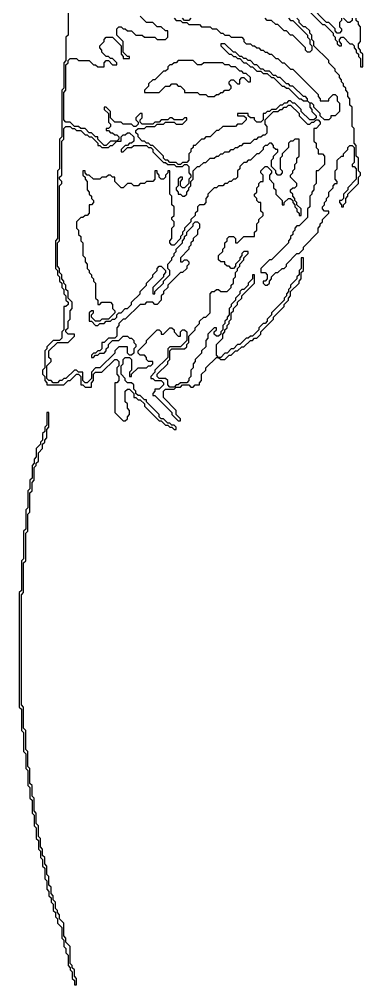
# Model space of a CAD drawing. Header units: metres. Extents: x 0 to 100, y 0 to 128.
# Drawn here: x 65.03 to 69.08, y 59.25 to 70.64 of the extents above; entities that cross this region are included whole.
import ezdxf

# ---------------------------------------------------------------- set-up
doc = ezdxf.new("R2010")
doc.units = ezdxf.units.M

msp = doc.modelspace()

# ---------------------------------------------------------------- linework, layer by layer
for points in [[(65.6, 70.9), (65.6, 70.45), (65.575, 70.425), (65.575, 70.15), (65.55, 70.125), (65.55, 69.825), (65.525, 69.8), (65.525, 69.25), (65.5, 69.225), (65.5, 68.875), (65.475, 68.85), (65.475, 68.05), (65.45, 68.025), (65.45, 67.7), (65.475, 67.675), (65.475, 67.625), (65.5, 67.6), (65.5, 67.55), (65.525, 67.525), (65.525, 67.475), (65.55, 67.45), (65.55, 67.4), (65.575, 67.375), (65.575, 67.325), (65.6, 67.3), (65.6, 67.275), (65.575, 67.25), (65.55, 67.25), (65.55, 66.975), (65.525, 66.95), (65.525, 66.875), (65.5, 66.85), (65.425, 66.85), (65.35, 66.775), (65.35, 66.75), (65.325, 66.725), (65.325, 66.525), (65.3, 66.5), (65.3, 66.45), (65.325, 66.425), (65.325, 66.375), (65.35, 66.35), (65.35, 66.325), (65.55, 66.325), (65.6, 66.375), (65.625, 66.375), (65.7, 66.45), (65.725, 66.45), (65.75, 66.425), (65.75, 66.325), (65.775, 66.325), (65.8, 66.3), (65.875, 66.3), (65.875, 66.35), (65.9, 66.375), (65.9, 66.45), (65.925, 66.475), (66, 66.475), (66.15, 66.625), (66.175, 66.625), (66.2, 66.6), (66.2, 66.55), (66.175, 66.525), (66.175, 66.45), (66.2, 66.425), (66.2, 66.375), (66.175, 66.35), (66.15, 66.35), (66.15, 66), (66.25, 65.9), (66.275, 65.9), (66.3, 65.925), (66.3, 65.95), (66.325, 65.975), (66.325, 66.025), (66.3, 66.05), (66.3, 66.1), (66.275, 66.125), (66.275, 66.25), (66.3, 66.275), (66.325, 66.275), (66.375, 66.225), (66.375, 66.175), (66.4, 66.175), (66.425, 66.15), (66.45, 66.15), (66.5, 66.1), (66.5, 66.075), (66.675, 65.9), (66.7, 65.9), (66.75, 65.85), (66.775, 65.85), (66.8, 65.825), (66.825, 65.825), (66.85, 65.8), (66.875, 65.8), (66.875, 65.825), (66.85, 65.85), (66.825, 65.85), (66.8, 65.875), (66.775, 65.875), (66.725, 65.925), (66.7, 65.925), (66.675, 65.95), (66.675, 65.975), (66.525, 66.125), (66.525, 66.15), (66.5, 66.15), (66.45, 66.2), (66.425, 66.2), (66.4, 66.225), (66.4, 66.25), (66.375, 66.275), (66.375, 66.325), (66.35, 66.35), (66.3, 66.35), (66.275, 66.375), (66.275, 66.4), (66.225, 66.45), (66.225, 66.55), (66.25, 66.575), (66.25, 66.625), (66.275, 66.65), (66.325, 66.65), (66.35, 66.625), (66.35, 66.5), (66.325, 66.475), (66.325, 66.425), (66.35, 66.425), (66.35, 66.45), (66.425, 66.525), (66.525, 66.525), (66.55, 66.55), (66.575, 66.55), (66.6, 66.575), (66.6, 66.6), (66.55, 66.6), (66.525, 66.625), (66.525, 66.65), (66.5, 66.675), (66.45, 66.675), (66.425, 66.7), (66.425, 66.725), (66.525, 66.825), (66.525, 66.85), (66.65, 66.975), (66.675, 66.975), (66.7, 66.95), (66.7, 66.925), (66.725, 66.925), (66.8, 67), (66.825, 67), (66.85, 66.975), (66.85, 66.95), (66.9, 66.9), (66.925, 66.9), (66.925, 66.95), (66.95, 66.975), (66.975, 66.975), (67, 66.95), (67, 66.85), (66.925, 66.775), (66.8, 66.775), (66.775, 66.75), (66.775, 66.65), (66.625, 66.5), (66.625, 66.475), (66.575, 66.425), (66.575, 66.4), (66.6, 66.4), (66.625, 66.375), (66.7, 66.375), (66.725, 66.35), (66.725, 66.325), (66.675, 66.275), (66.625, 66.275), (66.625, 66.25), (66.6, 66.225), (66.6, 66.2), (66.625, 66.2), (66.825, 66), (66.825, 65.975), (66.9, 65.9), (66.925, 65.9), (66.925, 65.925), (66.875, 65.975), (66.875, 66.025), (66.725, 66.175), (66.725, 66.25), (66.75, 66.275), (66.85, 66.275), (66.875, 66.3), (66.925, 66.3), (66.95, 66.325), (67.025, 66.325), (67.05, 66.3), (67.075, 66.3), (67.1, 66.325), (67.15, 66.325), (67.15, 66.35), (67.175, 66.375), (67.175, 66.45), (67.225, 66.5), (67.225, 66.525), (67.35, 66.65), (67.375, 66.65), (67.4, 66.625), (67.45, 66.625), (67.5, 66.675), (67.525, 66.675), (67.575, 66.725), (67.6, 66.725), (67.65, 66.775), (67.675, 66.775), (67.75, 66.85), (67.775, 66.85), (67.8, 66.875), (67.825, 66.875), (67.875, 66.925), (67.875, 66.95), (68.025, 67.1), (68.025, 67.125), (68.15, 67.25), (68.15, 67.275), (68.2, 67.325), (68.2, 67.35), (68.225, 67.375), (68.225, 67.425), (68.325, 67.525), (68.325, 67.55), (68.35, 67.575), (68.35, 67.65), (68.375, 67.675), (68.375, 67.825), (68.35, 67.825), (68.35, 67.7), (68.325, 67.675), (68.325, 67.625), (68.3, 67.6), (68.3, 67.575), (68.225, 67.5), (68.225, 67.475), (68.2, 67.45), (68.2, 67.425), (68.175, 67.4), (68.175, 67.375), (68.15, 67.35), (68.15, 67.325), (68, 67.175), (68, 67.15), (67.95, 67.1), (67.95, 67.075), (67.925, 67.05), (67.9, 67.05), (67.85, 67), (67.85, 66.975), (67.775, 66.9), (67.75, 66.9), (67.725, 66.875), (67.7, 66.875), (67.625, 66.8), (67.6, 66.8), (67.55, 66.75), (67.525, 66.75), (67.475, 66.7), (67.45, 66.7), (67.4, 66.65), (67.375, 66.65), (67.35, 66.675), (67.35, 66.8), (67.425, 66.875), (67.425, 66.925), (67.45, 66.95), (67.45, 66.975), (67.475, 67), (67.475, 67.025), (67.5, 67.05), (67.5, 67.075), (67.525, 67.1), (67.525, 67.175), (67.55, 67.2), (67.55, 67.225), (67.6, 67.275), (67.6, 67.3), (67.65, 67.35), (67.65, 67.375), (67.8, 67.525), (67.8, 67.625), (67.775, 67.625), (67.775, 67.575), (67.725, 67.525), (67.725, 67.5), (67.675, 67.45), (67.65, 67.45), (67.625, 67.425), (67.625, 67.4), (67.575, 67.35), (67.575, 67.325), (67.525, 67.275), (67.525, 67.25), (67.5, 67.225), (67.5, 67.15), (67.475, 67.125), (67.475, 67.1), (67.45, 67.075), (67.45, 67.05), (67.425, 67.025), (67.425, 66.975), (67.4, 66.95), (67.4, 66.925), (67.375, 66.9), (67.35, 66.9), (67.325, 66.925), (67.325, 66.95), (67.35, 66.975), (67.35, 67), (67.325, 67), (67.25, 66.925), (67.25, 66.875), (67.225, 66.85), (67.225, 66.775), (67.175, 66.725), (67.175, 66.7), (67.1, 66.625), (67.1, 66.6), (67.075, 66.575), (67.075, 66.525), (67.05, 66.5), (67.05, 66.425), (67.025, 66.4), (67.025, 66.375), (67, 66.35), (66.925, 66.35), (66.9, 66.325), (66.875, 66.325), (66.85, 66.3), (66.8, 66.3), (66.775, 66.325), (66.775, 66.375), (66.75, 66.4), (66.675, 66.4), (66.65, 66.425), (66.65, 66.45), (66.775, 66.575), (66.775, 66.6), (66.8, 66.625), (66.8, 66.725), (66.825, 66.75), (66.975, 66.75), (67, 66.775), (67, 66.8), (67.025, 66.825), (67.025, 66.9), (67.1, 66.975), (67.1, 67), (67.15, 67.05), (67.15, 67.075), (67.2, 67.125), (67.225, 67.125), (67.275, 67.175), (67.275, 67.4), (67.3, 67.425), (67.325, 67.425), (67.35, 67.45), (67.375, 67.45), (67.4, 67.425), (67.475, 67.425), (67.525, 67.475), (67.525, 67.5), (67.55, 67.525), (67.55, 67.575), (67.575, 67.6), (67.575, 67.65), (67.6, 67.675), (67.6, 67.7), (67.625, 67.725), (67.625, 67.75), (67.675, 67.8), (67.675, 67.825), (67.725, 67.875), (67.725, 67.9), (67.675, 67.9), (67.65, 67.875), (67.65, 67.85), (67.625, 67.825), (67.625, 67.8), (67.575, 67.75), (67.575, 67.725), (67.55, 67.7), (67.525, 67.7), (67.5, 67.725), (67.475, 67.725), (67.45, 67.75), (67.45, 67.775), (67.4, 67.775), (67.375, 67.8), (67.375, 67.85), (67.425, 67.9), (67.425, 67.925), (67.45, 67.95), (67.45, 68), (67.475, 68.025), (67.475, 68.05), (67.5, 68.075), (67.55, 68.075), (67.575, 68.05), (67.575, 68), (67.6, 68), (67.675, 68.075), (67.8, 68.075), (67.8, 68.125), (67.825, 68.15), (67.825, 68.225), (67.85, 68.25), (67.85, 68.275), (67.9, 68.325), (67.9, 68.35), (67.875, 68.375), (67.875, 68.475), (67.85, 68.475), (67.825, 68.5), (67.825, 68.525), (67.8, 68.55), (67.8, 68.575), (67.825, 68.6), (67.825, 68.65), (67.85, 68.675), (67.85, 68.7), (67.875, 68.725), (67.9, 68.725), (67.9, 68.8), (67.875, 68.825), (67.875, 68.85), (67.925, 68.9), (67.95, 68.9), (68, 68.85), (68, 68.825), (67.975, 68.8), (67.975, 68.75), (68.025, 68.7), (68.025, 68.65), (68.05, 68.625), (68.05, 68.575), (68.125, 68.5), (68.125, 68.45), (68.15, 68.45), (68.15, 68.475), (68.2, 68.525), (68.225, 68.525), (68.25, 68.5), (68.25, 68.475), (68.275, 68.45), (68.275, 68.425), (68.3, 68.4), (68.3, 68.375), (68.325, 68.35), (68.325, 68.325), (68.35, 68.325), (68.35, 68.4), (68.3, 68.45), (68.3, 68.475), (68.275, 68.5), (68.275, 68.525), (68.25, 68.55), (68.25, 68.575), (68.225, 68.6), (68.225, 68.625), (68.25, 68.65), (68.275, 68.65), (68.3, 68.675), (68.3, 68.7), (68.225, 68.775), (68.225, 68.8), (68.25, 68.825), (68.25, 68.85), (68.275, 68.875), (68.275, 68.925), (68.3, 68.95), (68.3, 69), (68.325, 69.025), (68.325, 69.225), (68.275, 69.225), (68.25, 69.2), (68.225, 69.2), (68.2, 69.175), (68.2, 69.125), (68.125, 69.05), (68.125, 69.025), (68.1, 69), (68.1, 68.875), (68.125, 68.85), (68.125, 68.825), (68.1, 68.8), (68.075, 68.8), (68.05, 68.825), (68.05, 68.85), (68, 68.9), (68, 68.975), (68.025, 69), (68.025, 69.025), (68.075, 69.075), (68.075, 69.1), (68.05, 69.1), (68.025, 69.125), (68.025, 69.15), (68, 69.175), (67.975, 69.175), (67.95, 69.15), (67.925, 69.15), (67.9, 69.125), (67.9, 69.1), (67.85, 69.05), (67.825, 69.05), (67.75, 68.975), (67.725, 68.975), (67.7, 68.95), (67.675, 68.95), (67.625, 68.9), (67.625, 68.875), (67.6, 68.85), (67.6, 68.775), (67.575, 68.75), (67.55, 68.75), (67.525, 68.725), (67.5, 68.725), (67.475, 68.7), (67.45, 68.7), (67.425, 68.675), (67.375, 68.675), (67.35, 68.65), (67.325, 68.65), (67.25, 68.575), (67.25, 68.55), (67.225, 68.525), (67.225, 68.475), (67.2, 68.45), (67.15, 68.45), (67.125, 68.425), (67.125, 68.375), (67.1, 68.35), (67.1, 68.325), (67.05, 68.275), (67.05, 68.25), (66.975, 68.175), (66.975, 68.15), (66.95, 68.125), (66.95, 68.1), (66.925, 68.075), (66.925, 68.05), (66.85, 67.975), (66.825, 67.975), (66.8, 68), (66.8, 68.025), (66.825, 68.05), (66.825, 68.175), (66.85, 68.2), (66.85, 68.25), (66.825, 68.275), (66.825, 68.3), (66.85, 68.325), (66.85, 68.425), (66.825, 68.45), (66.825, 68.55), (66.8, 68.575), (66.8, 68.85), (66.775, 68.85), (66.775, 68.825), (66.75, 68.8), (66.75, 68.775), (66.725, 68.75), (66.7, 68.75), (66.675, 68.775), (66.675, 68.8), (66.65, 68.825), (66.65, 68.85), (66.625, 68.85), (66.625, 68.75), (66.6, 68.725), (66.525, 68.725), (66.5, 68.7), (66.45, 68.7), (66.425, 68.675), (66.375, 68.675), (66.35, 68.7), (66.3, 68.7), (66.25, 68.65), (66.225, 68.65), (66.15, 68.725), (66.15, 68.775), (66.125, 68.775), (66.1, 68.8), (66.075, 68.8), (66.05, 68.775), (66, 68.775), (65.975, 68.75), (65.9, 68.75), (65.85, 68.8), (65.825, 68.8), (65.8, 68.825), (65.8, 68.85), (65.775, 68.85), (65.775, 68.8), (65.8, 68.775), (65.8, 68.75), (65.825, 68.725), (65.825, 68.625), (65.85, 68.6), (65.85, 68.575), (65.875, 68.55), (65.875, 68.525), (65.9, 68.5), (65.9, 68.475), (65.875, 68.45), (65.85, 68.45), (65.85, 68.35), (65.825, 68.325), (65.8, 68.325), (65.775, 68.3), (65.75, 68.3), (65.7, 68.25), (65.7, 68.175), (65.725, 68.15), (65.725, 68.1), (65.75, 68.075), (65.75, 68.025), (65.775, 68), (65.775, 67.85), (65.8, 67.825), (65.8, 67.775), (65.825, 67.75), (65.825, 67.7), (65.85, 67.675), (65.85, 67.65), (65.875, 67.625), (65.875, 67.6), (65.9, 67.575), (65.9, 67.55), (65.925, 67.525), (65.925, 67.35), (65.95, 67.325), (65.95, 67.275), (65.975, 67.275), (66, 67.3), (66.1, 67.3), (66.125, 67.275), (66.125, 67.225), (66.15, 67.2), (66.15, 67.175), (66.075, 67.1), (66, 67.1), (65.975, 67.075), (65.925, 67.075), (65.875, 67.125), (65.875, 67.15), (65.9, 67.175), (65.9, 67.2), (65.875, 67.2), (65.85, 67.175), (65.85, 67.075), (65.875, 67.075), (65.925, 67.025), (65.95, 67.025), (65.975, 67.05), (66.025, 67.05), (66.05, 67.075), (66.1, 67.075), (66.125, 67.1), (66.15, 67.1), (66.175, 67.125), (66.175, 67.15), (66.2, 67.175), (66.225, 67.175), (66.275, 67.225), (66.3, 67.225), (66.35, 67.275), (66.35, 67.3), (66.45, 67.4), (66.45, 67.425), (66.525, 67.5), (66.525, 67.525), (66.6, 67.6), (66.6, 67.625), (66.65, 67.675), (66.65, 67.7), (66.675, 67.725), (66.7, 67.725), (66.75, 67.675), (66.75, 67.65), (66.725, 67.625), (66.725, 67.6), (66.6, 67.475), (66.6, 67.4), (66.625, 67.4), (66.625, 67.425), (66.725, 67.525), (66.725, 67.55), (66.8, 67.625), (66.8, 67.675), (66.775, 67.7), (66.775, 67.75), (66.825, 67.8), (66.825, 67.825), (66.85, 67.85), (66.85, 67.875), (66.875, 67.9), (66.875, 67.925), (66.95, 68), (66.95, 68.025), (66.975, 68.05), (66.975, 68.075), (67, 68.1), (67, 68.125), (67.075, 68.2), (67.075, 68.225), (67.1, 68.25), (67.125, 68.25), (67.15, 68.225), (67.15, 68.175), (67.125, 68.15), (67.125, 68.1), (67.075, 68.05), (67.075, 68.025), (67.05, 68), (67.05, 67.975), (67.025, 67.95), (67.025, 67.925), (66.925, 67.825), (66.925, 67.775), (66.95, 67.775), (66.975, 67.8), (67, 67.8), (67.025, 67.775), (67.025, 67.75), (67, 67.725), (67, 67.7), (66.95, 67.65), (66.925, 67.65), (66.775, 67.5), (66.775, 67.475), (66.725, 67.425), (66.725, 67.4), (66.7, 67.375), (66.7, 67.325), (66.65, 67.275), (66.625, 67.275), (66.6, 67.3), (66.525, 67.3), (66.5, 67.275), (66.45, 67.275), (66.275, 67.1), (66.25, 67.1), (66.2, 67.05), (66.2, 67.025), (66.175, 67), (66.175, 66.9), (66.15, 66.875), (66.075, 66.875), (66.025, 66.825), (66, 66.825), (66, 66.75), (65.975, 66.725), (65.95, 66.725), (65.925, 66.7), (65.9, 66.7), (65.875, 66.675), (65.875, 66.65), (65.9, 66.65), (65.925, 66.675), (65.95, 66.675), (65.975, 66.7), (66.025, 66.7), (66.05, 66.725), (66.05, 66.75), (66.075, 66.775), (66.075, 66.8), (66.125, 66.85), (66.2, 66.85), (66.25, 66.9), (66.3, 66.9), (66.325, 66.875), (66.35, 66.875), (66.375, 66.85), (66.375, 66.825), (66.4, 66.8), (66.4, 66.775), (66.375, 66.75), (66.375, 66.7), (66.35, 66.675), (66.325, 66.675), (66.3, 66.7), (66.3, 66.775), (66.2, 66.775), (66.15, 66.725), (66.15, 66.7), (65.975, 66.525), (65.925, 66.525), (65.875, 66.475), (65.875, 66.4), (65.825, 66.35), (65.8, 66.35), (65.775, 66.375), (65.775, 66.475), (65.725, 66.475), (65.7, 66.5), (65.675, 66.5), (65.575, 66.4), (65.55, 66.4), (65.525, 66.375), (65.5, 66.375), (65.475, 66.35), (65.425, 66.35), (65.4, 66.375), (65.375, 66.375), (65.35, 66.4), (65.35, 66.55), (65.4, 66.6), (65.4, 66.625), (65.375, 66.65), (65.375, 66.725), (65.475, 66.825), (65.6, 66.825), (65.675, 66.9), (65.675, 66.925), (65.6, 66.925), (65.575, 66.95), (65.575, 66.975), (65.6, 67), (65.6, 67.075), (65.625, 67.1), (65.625, 67.2), (65.65, 67.225), (65.65, 67.3), (65.6, 67.35), (65.6, 67.425), (65.575, 67.45), (65.575, 67.5), (65.55, 67.525), (65.55, 67.55), (65.525, 67.575), (65.525, 67.625), (65.5, 67.65), (65.5, 67.7), (65.475, 67.725), (65.475, 68), (65.5, 68.025), (65.5, 68.675), (65.525, 68.7), (65.525, 68.725), (65.5, 68.75), (65.5, 68.775), (65.525, 68.8), (65.525, 69.2), (65.55, 69.225), (65.55, 69.35), (65.575, 69.375), (65.625, 69.375), (65.65, 69.35), (65.675, 69.35), (65.7, 69.325), (65.75, 69.325), (65.8, 69.275), (65.825, 69.275), (65.85, 69.25), (65.875, 69.25), (65.95, 69.175), (65.95, 69.15), (65.975, 69.15), (66, 69.125), (66.075, 69.125), (66.1, 69.15), (66.125, 69.15), (66.175, 69.2), (66.225, 69.2), (66.225, 69.25), (66.25, 69.275), (66.275, 69.275), (66.3, 69.3), (66.325, 69.3), (66.375, 69.25), (66.375, 69.2), (66.35, 69.175), (66.325, 69.175), (66.3, 69.15), (66.275, 69.15), (66.225, 69.1), (66.225, 69.075), (66.25, 69.075), (66.3, 69.125), (66.35, 69.125), (66.375, 69.15), (66.525, 69.15), (66.55, 69.125), (66.575, 69.125), (66.6, 69.1), (66.6, 69.075), (66.725, 68.95), (66.75, 68.95), (66.775, 68.925), (66.85, 68.925), (66.875, 68.9), (66.95, 68.9), (66.975, 68.925), (67, 68.925), (67.025, 68.9), (67.025, 68.825), (67.05, 68.8), (67.05, 68.775), (67.025, 68.75), (67.025, 68.7), (66.975, 68.65), (66.95, 68.65), (66.925, 68.675), (66.925, 68.725), (66.95, 68.75), (66.95, 68.775), (66.925, 68.775), (66.9, 68.75), (66.9, 68.675), (66.875, 68.65), (66.875, 68.625), (66.9, 68.6), (66.9, 68.575), (66.925, 68.575), (66.95, 68.55), (66.975, 68.55), (67, 68.575), (67, 68.6), (67.025, 68.625), (67.025, 68.65), (67.05, 68.675), (67.05, 68.725), (67.075, 68.75), (67.075, 68.85), (67.125, 68.9), (67.15, 68.9), (67.2, 68.95), (67.225, 68.95), (67.275, 69), (67.325, 69), (67.35, 69.025), (67.375, 69.025), (67.4, 69.05), (67.425, 69.05), (67.45, 69.075), (67.5, 69.075), (67.525, 69.1), (67.55, 69.1), (67.575, 69.125), (67.6, 69.125), (67.625, 69.15), (67.65, 69.15), (67.675, 69.175), (67.75, 69.175), (67.8, 69.225), (67.825, 69.225), (67.85, 69.25), (67.875, 69.25), (67.9, 69.275), (67.925, 69.275), (67.95, 69.3), (67.95, 69.375), (67.925, 69.4), (67.925, 69.45), (68.025, 69.55), (68.075, 69.55), (68.1, 69.575), (68.125, 69.575), (68.15, 69.6), (68.175, 69.6), (68.2, 69.625), (68.225, 69.625), (68.325, 69.525), (68.325, 69.5), (68.425, 69.4), (68.45, 69.4), (68.475, 69.425), (68.5, 69.425), (68.525, 69.45), (68.55, 69.45), (68.575, 69.425), (68.575, 69.4), (68.525, 69.35), (68.5, 69.35), (68.5, 69.2), (68.525, 69.175), (68.525, 69.125), (68.55, 69.1), (68.55, 69.05), (68.6, 69.05), (68.625, 69.025), (68.625, 68.925), (68.55, 68.85), (68.525, 68.85), (68.525, 68.7), (68.5, 68.675), (68.5, 68.625), (68.475, 68.6), (68.475, 68.575), (68.45, 68.55), (68.45, 68.425), (68.425, 68.4), (68.425, 68.3), (68.325, 68.2), (68.3, 68.2), (68.275, 68.175), (68.275, 68.15), (68.25, 68.125), (68.25, 68.1), (68.225, 68.075), (68.225, 68.05), (68.2, 68.025), (68.2, 68), (68, 67.8), (67.975, 67.8), (67.875, 67.7), (67.875, 67.65), (67.925, 67.65), (67.95, 67.625), (67.95, 67.575), (67.925, 67.55), (67.9, 67.55), (67.9, 67.525), (67.925, 67.5), (67.95, 67.5), (67.975, 67.525), (67.975, 67.55), (68, 67.575), (68, 67.6), (68.05, 67.65), (68.075, 67.65), (68.125, 67.7), (68.15, 67.7), (68.175, 67.725), (68.175, 67.75), (68.3, 67.875), (68.325, 67.875), (68.375, 67.925), (68.375, 67.95), (68.55, 68.125), (68.55, 68.175), (68.575, 68.2), (68.575, 68.225), (68.6, 68.25), (68.6, 68.275), (68.675, 68.35), (68.675, 68.375), (68.625, 68.375), (68.6, 68.4), (68.6, 68.425), (68.625, 68.45), (68.625, 68.475), (68.65, 68.5), (68.65, 68.525), (68.675, 68.55), (68.675, 68.6), (68.725, 68.65), (68.725, 68.675), (68.75, 68.7), (68.775, 68.7), (68.775, 68.725), (68.75, 68.75), (68.75, 68.85), (68.775, 68.875), (68.775, 68.975), (68.825, 69.025), (68.85, 69.025), (68.85, 69.05), (68.9, 69.1), (68.9, 69.125), (68.925, 69.15), (68.95, 69.15), (68.975, 69.125), (68.975, 68.95), (68.95, 68.925), (68.95, 68.9), (68.975, 68.9), (69, 68.875), (69, 68.75), (68.9, 68.65), (68.9, 68.625), (68.85, 68.575), (68.85, 68.525), (68.825, 68.5), (68.8, 68.5), (68.8, 68.475), (68.825, 68.45), (68.825, 68.425), (68.85, 68.425), (68.85, 68.45), (68.875, 68.475), (68.875, 68.525), (68.9, 68.55), (68.9, 68.575), (69.025, 68.7), (69.025, 68.775), (69.05, 68.8), (69.05, 68.825), (69.025, 68.85), (69.025, 69), (69, 69.025), (69, 69.15), (68.975, 69.175), (68.975, 69.35), (68.95, 69.375), (68.95, 69.6), (68.925, 69.625), (68.925, 69.7), (68.9, 69.725), (68.9, 69.775), (68.875, 69.8), (68.875, 69.825), (68.85, 69.85), (68.85, 69.875), (68.825, 69.9), (68.825, 69.925), (68.8, 69.95), (68.8, 69.975), (68.75, 70.025), (68.75, 70.05), (68.675, 70.125), (68.675, 70.15), (68.5, 70.325), (68.5, 70.375), (68.475, 70.4), (68.475, 70.45), (68.45, 70.475), (68.45, 70.5), (68.4, 70.55), (68.375, 70.55), (68.325, 70.6), (68.325, 70.625), (68.3, 70.65)], [(68.4, 70.775), (68.6, 70.575), (68.625, 70.575), (68.725, 70.475), (68.725, 70.45), (68.75, 70.425), (68.75, 70.4), (68.775, 70.375), (68.775, 70.35), (68.8, 70.325), (68.825, 70.325), (68.825, 70.35), (68.8, 70.375), (68.8, 70.4), (68.825, 70.425), (68.85, 70.425), (68.925, 70.35), (68.95, 70.35), (68.975, 70.325), (68.975, 70.3), (69, 70.275), (69, 70.25), (69.025, 70.225), (69.025, 70.2), (69.05, 70.175), (69.05, 70.075), (69.075, 70.075), (69.075, 70.225), (69.05, 70.25), (69.05, 70.275), (69.025, 70.3), (69.025, 70.35), (69.05, 70.375), (69.05, 70.55), (69.025, 70.575), (69.025, 70.6), (69, 70.625), (69, 70.65)], [(68.825, 70.65), (68.825, 70.625), (68.8, 70.6), (68.8, 70.55), (68.825, 70.525), (68.825, 70.5), (68.8, 70.475), (68.775, 70.475), (68.75, 70.5), (68.75, 70.525), (68.675, 70.6), (68.65, 70.6), (68.45, 70.8)], [(66.85, 70.65), (66.875, 70.625), (66.925, 70.625), (66.95, 70.6), (67, 70.6), (67.025, 70.575), (67.15, 70.575), (67.175, 70.55), (67.275, 70.55), (67.3, 70.525), (67.35, 70.525), (67.4, 70.475), (67.425, 70.475), (67.45, 70.45), (67.5, 70.45), (67.525, 70.425), (67.65, 70.425), (67.675, 70.4), (67.675, 70.375), (67.7, 70.35), (67.75, 70.35), (67.775, 70.325), (67.8, 70.325), (67.825, 70.3), (67.85, 70.3), (67.875, 70.275), (67.9, 70.275), (67.925, 70.25), (67.95, 70.25), (67.975, 70.225), (68, 70.225), (68.05, 70.175), (68.075, 70.175), (68.125, 70.125), (68.15, 70.125), (68.225, 70.05), (68.25, 70.05), (68.55, 69.75), (68.55, 69.725), (68.575, 69.7), (68.575, 69.675), (68.675, 69.675), (68.675, 69.7), (68.725, 69.75), (68.75, 69.75), (68.775, 69.725), (68.775, 69.675), (68.8, 69.65), (68.8, 69.55), (68.75, 69.5), (68.7, 69.5), (68.7, 69.475), (68.675, 69.45), (68.625, 69.45), (68.575, 69.5), (68.575, 69.525), (68.5, 69.6), (68.5, 69.625), (68.475, 69.65), (68.45, 69.65), (68.425, 69.675), (68.425, 69.7), (68.4, 69.725), (68.375, 69.725), (68.25, 69.85), (68.225, 69.85), (68.2, 69.875), (68.175, 69.875), (68.1, 69.95), (68.075, 69.95), (68.05, 69.975), (68.025, 69.975), (67.975, 70.025), (67.925, 70.025), (67.9, 70.05), (67.875, 70.05), (67.825, 70.1), (67.8, 70.1), (67.75, 70.15), (67.725, 70.15), (67.7, 70.175), (67.675, 70.175), (67.65, 70.2), (67.625, 70.2), (67.575, 70.25), (67.55, 70.25), (67.45, 70.35), (67.4, 70.35), (67.4, 70.325), (67.5, 70.225), (67.525, 70.225), (67.55, 70.2), (67.575, 70.2), (67.6, 70.175), (67.625, 70.175), (67.675, 70.125), (67.7, 70.125), (67.75, 70.075), (67.775, 70.075), (67.825, 70.025), (67.875, 70.025), (67.9, 70), (67.95, 70), (68, 69.95), (68.025, 69.95), (68.125, 69.85), (68.15, 69.85), (68.175, 69.825), (68.2, 69.825), (68.325, 69.7), (68.35, 69.7), (68.375, 69.675), (68.425, 69.675), (68.45, 69.65), (68.45, 69.6), (68.475, 69.575), (68.475, 69.55), (68.525, 69.5), (68.525, 69.475), (68.5, 69.45), (68.45, 69.45), (68.35, 69.55), (68.35, 69.575), (68.275, 69.65), (68.25, 69.65), (68.225, 69.675), (68.2, 69.675), (68.175, 69.65), (68.15, 69.65), (68.125, 69.625), (68.1, 69.625), (68.05, 69.575), (68, 69.575), (67.975, 69.55), (67.95, 69.55), (67.925, 69.525), (67.9, 69.525), (67.9, 69.45), (67.875, 69.425), (67.825, 69.425), (67.8, 69.45), (67.8, 69.475), (67.75, 69.475), (67.725, 69.5), (67.725, 69.525), (67.6, 69.525), (67.6, 69.5), (67.675, 69.5), (67.7, 69.475), (67.7, 69.45), (67.65, 69.4), (67.6, 69.4), (67.575, 69.375), (67.425, 69.375), (67.375, 69.325), (67.35, 69.325), (67.275, 69.25), (67.225, 69.25), (67.2, 69.225), (67.175, 69.225), (67.1, 69.15), (67.075, 69.15), (67.075, 69.125), (67.05, 69.1), (67.05, 69.075), (67.025, 69.05), (67.025, 68.975), (67, 68.95), (66.95, 68.95), (66.925, 68.925), (66.9, 68.925), (66.875, 68.95), (66.8, 68.95), (66.775, 68.975), (66.75, 68.975), (66.725, 69), (66.725, 69.025), (66.6, 69.15), (66.575, 69.15), (66.55, 69.175), (66.525, 69.175), (66.5, 69.2), (66.475, 69.2), (66.425, 69.25), (66.425, 69.275), (66.4, 69.3), (66.4, 69.325), (66.425, 69.35), (66.5, 69.35), (66.525, 69.375), (66.625, 69.375), (66.65, 69.4), (66.725, 69.4), (66.75, 69.425), (66.85, 69.425), (66.875, 69.4), (66.95, 69.4), (67, 69.45), (67, 69.475), (66.975, 69.475), (66.95, 69.45), (66.85, 69.45), (66.825, 69.475), (66.8, 69.475), (66.775, 69.45), (66.7, 69.45), (66.675, 69.425), (66.625, 69.425), (66.6, 69.4), (66.475, 69.4), (66.45, 69.425), (66.45, 69.45), (66.475, 69.475), (66.475, 69.525), (66.45, 69.525), (66.4, 69.475), (66.4, 69.45), (66.425, 69.425), (66.425, 69.4), (66.4, 69.375), (66.375, 69.375), (66.35, 69.4), (66.25, 69.4), (66.225, 69.425), (66.15, 69.425), (66.1, 69.475), (66.1, 69.55), (66.05, 69.6), (66.025, 69.6), (66.025, 69.575), (66.075, 69.525), (66.075, 69.425), (66.1, 69.4), (66.1, 69.375), (66.075, 69.35), (66.05, 69.35), (66.05, 69.325), (66.075, 69.325), (66.1, 69.3), (66.125, 69.3), (66.15, 69.275), (66.175, 69.275), (66.2, 69.25), (66.2, 69.225), (66.175, 69.2), (66.1, 69.2), (66.05, 69.15), (66.025, 69.15), (65.95, 69.225), (65.95, 69.25), (65.925, 69.25), (65.875, 69.3), (65.85, 69.3), (65.8, 69.35), (65.75, 69.35), (65.725, 69.375), (65.675, 69.375), (65.625, 69.425), (65.575, 69.425), (65.55, 69.45), (65.55, 69.775), (65.575, 69.8), (65.575, 70.1), (65.6, 70.125), (65.6, 70.15), (65.625, 70.175), (65.7, 70.175), (65.725, 70.15), (65.85, 70.15), (65.9, 70.1), (65.925, 70.1), (65.95, 70.075), (66.025, 70.075), (66.025, 70.125), (66.05, 70.15), (66.075, 70.15), (66.125, 70.1), (66.175, 70.1), (66.175, 70.125), (66.125, 70.175), (66.1, 70.175), (66.075, 70.2), (66.05, 70.2), (66, 70.25), (66, 70.275), (65.975, 70.3), (65.975, 70.325), (66.025, 70.375), (66.025, 70.4), (66.05, 70.425), (66.125, 70.425), (66.225, 70.325), (66.225, 70.225), (66.25, 70.2), (66.25, 70.175), (66.325, 70.175), (66.325, 70.2), (66.3, 70.2), (66.25, 70.25), (66.25, 70.375), (66.175, 70.45), (66.175, 70.525), (66.2, 70.55), (66.225, 70.55), (66.25, 70.525), (66.275, 70.525), (66.3, 70.5), (66.35, 70.5), (66.4, 70.45), (66.475, 70.45), (66.5, 70.425), (66.625, 70.425), (66.65, 70.4), (66.75, 70.4), (66.775, 70.425), (66.775, 70.5), (66.75, 70.5), (66.7, 70.55), (66.65, 70.55), (66.6, 70.6), (66.525, 70.6), (66.45, 70.675)], [(67.05, 70.65), (67.025, 70.625), (66.975, 70.625), (66.95, 70.65)], [(68.2, 70.65), (68.225, 70.625), (68.25, 70.625), (68.425, 70.45), (68.425, 70.425), (68.45, 70.4), (68.45, 70.35), (68.475, 70.325), (68.475, 70.275), (68.45, 70.25), (68.425, 70.25), (68.4, 70.275), (68.4, 70.3), (68.25, 70.45), (68.225, 70.45), (68.175, 70.5), (68.15, 70.5), (68.075, 70.575), (68.05, 70.575), (68, 70.625), (67.95, 70.625), (67.925, 70.65)], [(68.95, 70.65), (68.95, 70.625), (68.925, 70.6), (68.9, 70.6), (68.85, 70.65)]]:
    msp.add_lwpolyline(points)
for points in [[(66.9, 70.15), (66.875, 70.125), (66.85, 70.125), (66.825, 70.1), (66.8, 70.1), (66.775, 70.075), (66.775, 70.05), (66.75, 70.025), (66.725, 70.025), (66.625, 69.925), (66.6, 69.925), (66.55, 69.875), (66.55, 69.85), (66.5, 69.8), (66.5, 69.775), (66.675, 69.775), (66.75, 69.85), (66.8, 69.85), (66.825, 69.875), (66.875, 69.875), (66.9, 69.85), (66.925, 69.85), (66.975, 69.8), (66.975, 69.775), (67.125, 69.775), (67.15, 69.75), (67.225, 69.75), (67.25, 69.725), (67.325, 69.725), (67.35, 69.75), (67.375, 69.75), (67.4, 69.775), (67.425, 69.775), (67.45, 69.8), (67.5, 69.8), (67.525, 69.825), (67.525, 69.85), (67.5, 69.875), (67.5, 69.9), (67.525, 69.925), (67.55, 69.925), (67.6, 69.875), (67.625, 69.875), (67.625, 69.925), (67.65, 69.95), (67.675, 69.95), (67.725, 69.9), (67.75, 69.9), (67.75, 69.95), (67.7, 70), (67.675, 70), (67.65, 70.025), (67.625, 70.025), (67.575, 70.075), (67.525, 70.075), (67.5, 70.1), (67.45, 70.1), (67.425, 70.125), (67.2, 70.125), (67.175, 70.1), (67.125, 70.1), (67.075, 70.15)], [(65.35, 66), (65.35, 65.85), (65.325, 65.825), (65.325, 65.775), (65.3, 65.75), (65.3, 65.675), (65.275, 65.65), (65.275, 65.625), (65.225, 65.575), (65.225, 65.475), (65.2, 65.45), (65.2, 65.4), (65.175, 65.375), (65.175, 65.225), (65.15, 65.2), (65.15, 65.1), (65.125, 65.075), (65.125, 64.875), (65.1, 64.85), (65.1, 64.625), (65.075, 64.6), (65.075, 64.275), (65.05, 64.25), (65.05, 63.9), (65.025, 63.875), (65.025, 62.525), (65.05, 62.5), (65.05, 62.25), (65.075, 62.225), (65.075, 62), (65.1, 61.975), (65.1, 61.8), (65.125, 61.775), (65.125, 61.6), (65.15, 61.575), (65.15, 61.45), (65.175, 61.425), (65.175, 61.275), (65.2, 61.25), (65.2, 61.125), (65.225, 61.1), (65.225, 60.975), (65.25, 60.95), (65.25, 60.85), (65.275, 60.825), (65.275, 60.75), (65.3, 60.725), (65.3, 60.65), (65.325, 60.625), (65.325, 60.5), (65.35, 60.475), (65.35, 60.375), (65.375, 60.35), (65.375, 60.3), (65.4, 60.275), (65.4, 60.225), (65.425, 60.2), (65.425, 60.125), (65.45, 60.1), (65.45, 60.05), (65.475, 60.025), (65.475, 59.975), (65.525, 59.925), (65.525, 59.8), (65.55, 59.775), (65.55, 59.7), (65.575, 59.675), (65.575, 59.625), (65.6, 59.6), (65.6, 59.475), (65.625, 59.45), (65.625, 59.425), (65.65, 59.4), (65.65, 59.325), (65.675, 59.3), (65.675, 59.25), (65.7, 59.25), (65.7, 59.325), (65.675, 59.35), (65.675, 59.425), (65.65, 59.45), (65.65, 59.475), (65.625, 59.5), (65.625, 59.7), (65.575, 59.75), (65.575, 59.8), (65.55, 59.825), (65.55, 59.975), (65.5, 60.025), (65.5, 60.075), (65.475, 60.1), (65.475, 60.125), (65.45, 60.15), (65.45, 60.225), (65.425, 60.25), (65.425, 60.3), (65.4, 60.325), (65.4, 60.4), (65.375, 60.425), (65.375, 60.525), (65.35, 60.55), (65.35, 60.65), (65.325, 60.675), (65.325, 60.75), (65.3, 60.775), (65.3, 60.85), (65.275, 60.875), (65.275, 60.975), (65.25, 61), (65.25, 61.125), (65.225, 61.15), (65.225, 61.275), (65.2, 61.3), (65.2, 61.45), (65.175, 61.475), (65.175, 61.6), (65.15, 61.625), (65.15, 61.8), (65.125, 61.825), (65.125, 62), (65.1, 62.025), (65.1, 62.25), (65.075, 62.275), (65.075, 62.525), (65.05, 62.55), (65.05, 63.85), (65.075, 63.875), (65.075, 64.225), (65.1, 64.25), (65.1, 64.575), (65.125, 64.6), (65.125, 64.8), (65.15, 64.825), (65.15, 65.05), (65.175, 65.075), (65.175, 65.175), (65.2, 65.2), (65.2, 65.35), (65.225, 65.375), (65.225, 65.4), (65.25, 65.425), (65.25, 65.525), (65.3, 65.575), (65.3, 65.625), (65.325, 65.65), (65.325, 65.675), (65.35, 65.7), (65.35, 65.8), (65.375, 65.825), (65.375, 66)]]:
    msp.add_lwpolyline(points, close=True)

doc.saveas('drawing.dxf')
